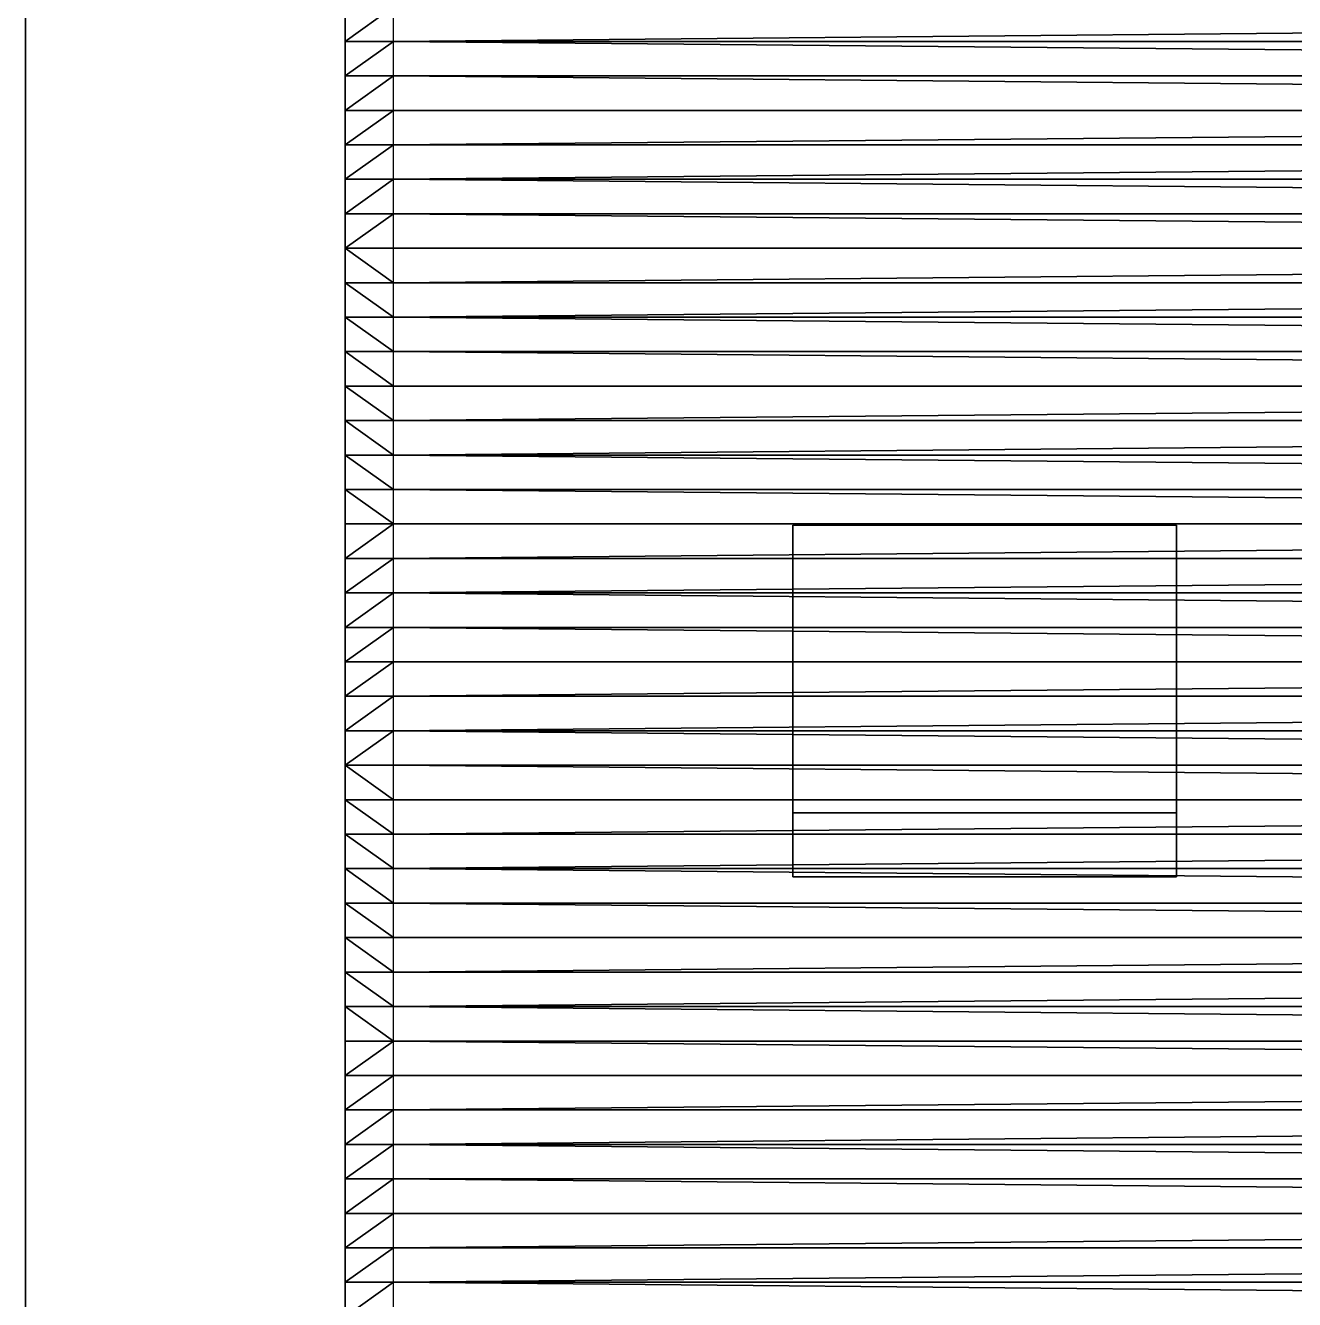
# Model space of a CAD drawing. Extents: x -50 to 50, y -156 to 3.
# Drawn here: x -35 to -15.15, y -76.89 to -56.96 of the extents above; entities that cross this region are included whole.
import ezdxf

# ---------------------------------------------------------------- set-up
doc = ezdxf.new("R2010")
doc.units = 0
doc.linetypes.add('SOLIDLINE', pattern=[0])
for name, color, linetype in [('chairs__2', 14, 'SOLIDLINE'), ('hull__2', 14, 'SOLIDLINE'), ('kattoelementti1_polysurface5_po', 250, 'SOLIDLINE'), ('polysurface8_polysurface11__2', 14, 'SOLIDLINE'), ('reduce_kattoelementti1_polysurf', 250, 'SOLIDLINE')]:
    doc.layers.add(name, color=color, linetype=linetype)

msp = doc.modelspace()

# ---------------------------------------------------------------- linework, layer by layer
at = {"layer": 'chairs__2', "color": 14}
for points in [[(-23, -69.2744, 6), (-17, -69.2744, 6), (-17, -64.7744, 6), (-23, -64.7744, 6)], [(-23, -64.7744, 6), (-17, -64.7744, 6), (-17, -64.7744), (-23, -64.7744)], [(-23, -64.7744), (-17, -64.7744), (-17, -69.2744), (-23, -69.2744)], [(-23, -64.7744), (-23, -69.2744), (-23, -69.2744, 6), (-23, -64.7744, 6)], [(-17, -69.2744), (-17, -64.7744), (-17, -64.7744, 6), (-17, -69.2744, 6)], [(-23, -70.2744, 13), (-17, -70.2744, 13), (-17, -69.2744, 13), (-23, -69.2744, 13)], [(-23, -69.2744), (-17, -69.2744), (-17, -70.2744), (-23, -70.2744)], [(-23, -69.2744), (-23, -70.2744), (-23, -70.2744, 6), (-23, -69.2744, 6)], [(-17, -69.2744, 6), (-23, -69.2744, 6), (-23, -69.2744, 13), (-17, -69.2744, 13)], [(-23, -69.2744, 6), (-23, -70.2744, 6), (-23, -70.2744, 13), (-23, -69.2744, 13)], [(-17, -70.2744), (-17, -69.2744), (-17, -69.2744, 6), (-17, -70.2744, 6)], [(-17, -70.2744, 6), (-17, -69.2744, 6), (-17, -69.2744, 13), (-17, -70.2744, 13)], [(-23, -70.2744), (-17, -70.2744), (-17, -70.2744, 6), (-23, -70.2744, 6)], [(-23, -70.2744, 6), (-17, -70.2744, 6), (-17, -70.2744, 13), (-23, -70.2744, 13)]]:
    msp.add_3dface(points, dxfattribs=at)
at = {"layer": 'hull__2', "color": 14}
for points in [[(-30, -144, 40), (-30, -6, 40), (-35, 0, 40), (-35, -150, 40)], [(35, 0), (35, -150), (-35, -150), (-35, 0)], [(-35, -150), (-35, -69.3826, 4.62588), (-35, -14.1605, 4.62588), (-35, 0)], [(-35, -69.3826, 36), (-35, -150, 40), (-35, 0, 40), (-35, -14.1605, 36)], [(-35, -150), (-35, -150, 40), (-35, -69.3826, 36), (-35, -69.3826, 4.62588)]]:
    msp.add_3dface(points, dxfattribs=at)
at = {"layer": 'kattoelementti1_polysurface5_po', "color": 250}
for points in [[(-29.2422, -56.6719, 40.7035), (-30, -57.2109, 40), (-29.2422, -57.2109, 40.8828)], [(-29.2422, -56.6719, 40.7035), (-30, -56.6719, 40), (-30, -57.2109, 40)], [(-29.2422, -57.2109, 40.8828), (-30, -57.75, 40), (-29.2422, -57.75, 41.26)], [(-30, -57.2109, 40), (-30, -57.75, 40), (-29.2422, -57.2109, 40.8828)], [(-29.2422, -57.75, 41.26), (-30, -58.2891, 40), (-29.2422, -58.2891, 41.7716)], [(-29.2422, -57.75, 41.26), (-30, -57.75, 40), (-30, -58.2891, 40)], [(-29.2422, -58.2891, 41.7716), (-30, -58.8281, 40), (-29.2422, -58.8281, 42.3321)], [(-30, -58.8281, 40), (-29.2422, -58.2891, 41.7716), (-30, -58.2891, 40)], [(-29.2422, -58.8281, 42.3321), (-30, -59.3672, 40), (-29.2422, -59.3672, 42.8475)], [(-29.2422, -58.8281, 42.3321), (-30, -58.8281, 40), (-30, -59.3672, 40)], [(-29.2422, -59.3672, 42.8475), (-30, -59.9063, 40), (-29.2422, -59.9063, 43.2314)], [(-30, -59.3672, 40), (-30, -59.9063, 40), (-29.2422, -59.3672, 42.8475)], [(-29.2422, -59.9063, 43.2314), (-30, -60.4453, 40), (-29.2422, -60.4453, 43.4195)], [(-29.2422, -59.9063, 43.2314), (-30, -59.9063, 40), (-30, -60.4453, 40)], [(-30, -60.4453, 40), (-29.2422, -60.9844, 43.3802), (-29.2422, -60.4453, 43.4195)], [(-30, -60.9844, 40), (-29.2422, -60.9844, 43.3802), (-30, -60.4453, 40)], [(-30, -60.9844, 40), (-29.2422, -61.5234, 43.1202), (-29.2422, -60.9844, 43.3802)], [(-30, -60.9844, 40), (-30, -61.5234, 40), (-29.2422, -61.5234, 43.1202)], [(-30, -61.5234, 40), (-29.2422, -62.0625, 42.683), (-29.2422, -61.5234, 43.1202)], [(-30, -61.5234, 40), (-30, -62.0625, 40), (-29.2422, -62.0625, 42.683)], [(-30, -62.0625, 40), (-29.2422, -62.6016, 42.1419), (-29.2422, -62.0625, 42.683)], [(-29.2422, -62.6016, 42.1419), (-30, -62.0625, 40), (-30, -62.6016, 40)], [(-30, -62.6016, 40), (-29.2422, -63.1406, 41.5876), (-29.2422, -62.6016, 42.1419)], [(-30, -63.1406, 40), (-29.2422, -63.1406, 41.5876), (-30, -62.6016, 40)], [(-30, -63.1406, 40), (-29.2422, -63.6797, 41.1129), (-29.2422, -63.1406, 41.5876)], [(-30, -63.1406, 40), (-30, -63.6797, 40), (-29.2422, -63.6797, 41.1129)], [(-30, -63.6797, 40), (-29.2422, -64.2188, 40.7974), (-29.2422, -63.6797, 41.1129)], [(-30, -63.6797, 40), (-30, -64.2188, 40), (-29.2422, -64.2188, 40.7974)], [(-30, -64.2188, 40), (-29.2422, -64.7578, 40.694), (-29.2422, -64.2188, 40.7974)], [(-29.2422, -64.7578, 40.694), (-30, -64.2188, 40), (-30, -64.7578, 40)], [(-29.2422, -64.7578, 40.694), (-30, -65.2969, 40), (-29.2422, -65.2969, 40.82)], [(-30, -65.2969, 40), (-29.2422, -64.7578, 40.694), (-30, -64.7578, 40)], [(-29.2422, -65.2969, 40.82), (-30, -65.8359, 40), (-29.2422, -65.8359, 41.1543)], [(-29.2422, -65.2969, 40.82), (-30, -65.2969, 40), (-30, -65.8359, 40)], [(-29.2422, -65.8359, 41.1543), (-30, -66.375, 40), (-29.2422, -66.375, 41.6409)], [(-30, -65.8359, 40), (-30, -66.375, 40), (-29.2422, -65.8359, 41.1543)], [(-29.2422, -66.375, 41.6409), (-30, -66.9141, 40), (-29.2422, -66.9141, 42.1982)], [(-29.2422, -66.375, 41.6409), (-30, -66.375, 40), (-30, -66.9141, 40)], [(-29.2422, -66.9141, 42.1982), (-30, -67.4531, 40), (-29.2422, -67.4531, 42.7328)], [(-30, -67.4531, 40), (-29.2422, -66.9141, 42.1982), (-30, -66.9141, 40)], [(-29.2422, -67.4531, 42.7328), (-30, -67.9922, 40), (-29.2422, -67.9922, 43.1552)], [(-29.2422, -67.4531, 42.7328), (-30, -67.4531, 40), (-30, -67.9922, 40)], [(-29.2422, -67.9922, 43.1552), (-30, -68.5313, 40), (-29.2422, -68.5313, 43.3945)], [(-30, -67.9922, 40), (-30, -68.5313, 40), (-29.2422, -67.9922, 43.1552)], [(-29.2422, -69.0703, 43.4107), (-30, -68.5313, 40), (-30, -69.0703, 40)], [(-29.2422, -69.0703, 43.4107), (-29.2422, -68.5313, 43.3945), (-30, -68.5313, 40)], [(-30, -69.0703, 40), (-29.2422, -69.6094, 43.201), (-29.2422, -69.0703, 43.4107)], [(-30, -69.6094, 40), (-29.2422, -69.6094, 43.201), (-30, -69.0703, 40)], [(-30, -69.6094, 40), (-29.2422, -70.1484, 42.8006), (-29.2422, -69.6094, 43.201)], [(-30, -69.6094, 40), (-30, -70.1484, 40), (-29.2422, -70.1484, 42.8006)], [(-30, -70.1484, 40), (-29.2422, -70.6875, 42.2766), (-29.2422, -70.1484, 42.8006)], [(-30, -70.1484, 40), (-30, -70.6875, 40), (-29.2422, -70.6875, 42.2766)], [(-30, -70.6875, 40), (-29.2422, -71.2266, 41.7167), (-29.2422, -70.6875, 42.2766)], [(-29.2422, -71.2266, 41.7167), (-30, -70.6875, 40), (-30, -71.2266, 40)], [(-30, -71.2266, 40), (-29.2422, -71.7656, 41.2149), (-29.2422, -71.2266, 41.7167)], [(-30, -71.7656, 40), (-29.2422, -71.7656, 41.2149), (-30, -71.2266, 40)], [(-30, -71.7656, 40), (-29.2422, -72.3047, 40.8552), (-29.2422, -71.7656, 41.2149)], [(-30, -71.7656, 40), (-30, -72.3047, 40), (-29.2422, -72.3047, 40.8552)], [(-30, -72.3047, 40), (-29.2422, -72.8438, 40.6979), (-29.2422, -72.3047, 40.8552)], [(-30, -72.3047, 40), (-30, -72.8438, 40), (-29.2422, -72.8438, 40.6979)], [(-29.2422, -72.8438, 40.6979), (-30, -73.3828, 40), (-29.2422, -73.3828, 40.7694)], [(-29.2422, -72.8438, 40.6979), (-30, -72.8438, 40), (-30, -73.3828, 40)], [(-29.2422, -73.3828, 40.7694), (-30, -73.9219, 40), (-29.2422, -73.9219, 41.0576)], [(-30, -73.9219, 40), (-29.2422, -73.3828, 40.7694), (-30, -73.3828, 40)], [(-29.2422, -73.9219, 41.0576), (-30, -74.4609, 40), (-29.2422, -74.4609, 41.5143)], [(-29.2422, -73.9219, 41.0576), (-30, -73.9219, 40), (-30, -74.4609, 40)], [(-29.2422, -74.4609, 41.5143), (-30, -75, 40), (-29.2422, -75, 42.0629)], [(-30, -74.4609, 40), (-30, -75, 40), (-29.2422, -74.4609, 41.5143)], [(-29.2422, -75, 42.0629), (-30, -75.5391, 40), (-29.2422, -75.5391, 42.6116)], [(-29.2422, -75, 42.0629), (-30, -75, 40), (-30, -75.5391, 40)], [(-29.2422, -75.5391, 42.6116), (-30, -76.0781, 40), (-29.2422, -76.0781, 43.0683)], [(-30, -76.0781, 40), (-29.2422, -75.5391, 42.6116), (-30, -75.5391, 40)], [(-29.2422, -76.0781, 43.0683), (-30, -76.6172, 40), (-29.2422, -76.6172, 43.3565)], [(-29.2422, -76.0781, 43.0683), (-30, -76.0781, 40), (-30, -76.6172, 40)], [(-29.2422, -76.6172, 43.3565), (-30, -77.1563, 40), (-29.2422, -77.1563, 43.428)], [(-30, -76.6172, 40), (-30, -77.1563, 40), (-29.2422, -76.6172, 43.3565)]]:
    msp.add_3dface(points, dxfattribs=at)
at = {"layer": 'polysurface8_polysurface11__2', "color": 14}
for points in [[(-35, -14.1605, 36), (-35, -41.7716, 35.3129), (-35, -69.3825, 36)], [(-35, -41.7716, 5.31294), (-35, -14.1605, 4.62594), (-35, -69.3825, 4.62594)], [(-35, -69.3825, 36), (-35, -41.7716, 35.3129), (-35, -43.6404, 35.1947)], [(-35, -41.7716, 5.31294), (-35, -69.3825, 4.62594), (-35, -43.6404, 5.43122)], [(-35, -69.3825, 36), (-35, -43.6404, 35.1947), (-35, -45.4798, 34.8417)], [(-35, -43.6404, 5.43122), (-35, -69.3825, 4.62594), (-35, -45.4798, 5.7842)], [(-35, -69.3825, 36), (-35, -45.4798, 34.8417), (-35, -47.2607, 34.2596)], [(-35, -45.4798, 5.7842), (-35, -69.3825, 4.62594), (-35, -47.2607, 6.3663)], [(-35, -69.3825, 36), (-35, -47.2607, 34.2596), (-35, -48.9551, 33.4575)], [(-35, -47.2607, 6.3663), (-35, -69.3825, 4.62594), (-35, -48.9551, 7.16834)], [(-35, -50.5361, 32.4482), (-35, -69.3825, 36), (-35, -48.9551, 33.4575)], [(-35, -48.9551, 7.16834), (-35, -69.3825, 4.62594), (-35, -50.5361, 8.17769)], [(-35, -51.979, 31.2475), (-35, -69.3825, 36), (-35, -50.5361, 32.4482)], [(-35, -50.5361, 8.17769), (-35, -69.3825, 4.62594), (-35, -51.979, 9.37842)], [(-35, -53.2608, 29.8743), (-35, -69.3825, 36), (-35, -51.979, 31.2475)], [(-35, -51.979, 9.37842), (-35, -69.3825, 4.62594), (-35, -53.2608, 10.7516)], [(-35, -54.3615, 28.3503), (-35, -69.3825, 36), (-35, -53.2608, 29.8743)], [(-35, -53.2608, 10.7516), (-35, -69.3825, 4.62594), (-35, -54.3615, 12.2755)], [(-35, -54.3615, 28.3503), (-35, -69.3825, 4.62594), (-35, -69.3825, 36)], [(-35, -55.2636, 26.6996), (-35, -69.3825, 4.62594), (-35, -54.3615, 28.3503)], [(-35, -54.3615, 12.2755), (-35, -69.3825, 4.62594), (-35, -55.2636, 13.9263)], [(-35, -55.9529, 24.9482), (-35, -69.3825, 4.62594), (-35, -55.2636, 26.6996)], [(-35, -55.2636, 13.9263), (-35, -69.3825, 4.62594), (-35, -55.9529, 15.6777)], [(-35, -56.4186, 23.1237), (-35, -69.3825, 4.62594), (-35, -55.9529, 24.9482)], [(-35, -55.9529, 15.6777), (-35, -69.3825, 4.62594), (-35, -56.4186, 17.5022)], [(-35, -56.6533, 21.2548), (-35, -69.3825, 4.62594), (-35, -56.4186, 23.1237)], [(-35, -56.4186, 17.5022), (-35, -69.3825, 4.62594), (-35, -56.6533, 19.3711)], [(-35, -56.6533, 19.3711), (-35, -69.3825, 4.62594), (-35, -56.6533, 21.2548)]]:
    msp.add_3dface(points, dxfattribs=at)
at = {"layer": 'reduce_kattoelementti1_polysurf', "color": 250}
for points in [[(29.2422, -57.2109, 40.8828), (-29.2422, -57.2109, 40.8828), (29.2422, -56.6719, 40.7035)], [(-29.2422, -57.2109, 40.8828), (-29.2422, -56.6719, 40.7035), (29.2422, -56.6719, 40.7035)], [(29.2422, -57.2109, 40.8828), (29.2422, -57.75, 41.26), (-29.2422, -57.2109, 40.8828)], [(29.2422, -57.75, 41.26), (-29.2422, -57.75, 41.26), (-29.2422, -57.2109, 40.8828)], [(-29.2422, -58.2891, 41.7716), (-29.2422, -57.75, 41.26), (29.2422, -58.2891, 41.7716)], [(-29.2422, -57.75, 41.26), (29.2422, -57.75, 41.26), (29.2422, -58.2891, 41.7716)], [(-29.2422, -58.2891, 41.7716), (29.2422, -58.2891, 41.7716), (-29.2422, -58.8281, 42.3321)], [(29.2422, -58.2891, 41.7716), (29.2422, -58.8281, 42.3321), (-29.2422, -58.8281, 42.3321)], [(29.2422, -59.3672, 42.8475), (-29.2422, -59.3672, 42.8475), (29.2422, -58.8281, 42.3321)], [(-29.2422, -59.3672, 42.8475), (-29.2422, -58.8281, 42.3321), (29.2422, -58.8281, 42.3321)], [(29.2422, -59.3672, 42.8475), (29.2422, -59.9063, 43.2314), (-29.2422, -59.3672, 42.8475)], [(29.2422, -59.9063, 43.2314), (-29.2422, -59.9063, 43.2314), (-29.2422, -59.3672, 42.8475)], [(-29.2422, -60.4453, 43.4195), (-29.2422, -59.9063, 43.2314), (29.2422, -60.4453, 43.4195)], [(-29.2422, -59.9063, 43.2314), (29.2422, -59.9063, 43.2314), (29.2422, -60.4453, 43.4195)], [(-29.2422, -60.4453, 43.4195), (29.2422, -60.4453, 43.4195), (-29.2422, -60.9844, 43.3802)], [(29.2422, -60.4453, 43.4195), (29.2422, -60.9844, 43.3802), (-29.2422, -60.9844, 43.3802)], [(29.2422, -61.5234, 43.1202), (-29.2422, -61.5234, 43.1202), (29.2422, -60.9844, 43.3802)], [(-29.2422, -61.5234, 43.1202), (-29.2422, -60.9844, 43.3802), (29.2422, -60.9844, 43.3802)], [(29.2422, -61.5234, 43.1202), (29.2422, -62.0625, 42.683), (-29.2422, -61.5234, 43.1202)], [(29.2422, -62.0625, 42.683), (-29.2422, -62.0625, 42.683), (-29.2422, -61.5234, 43.1202)], [(-29.2422, -62.6016, 42.1419), (-29.2422, -62.0625, 42.683), (29.2422, -62.6016, 42.1419)], [(-29.2422, -62.0625, 42.683), (29.2422, -62.0625, 42.683), (29.2422, -62.6016, 42.1419)], [(-29.2422, -62.6016, 42.1419), (29.2422, -62.6016, 42.1419), (-29.2422, -63.1406, 41.5876)], [(29.2422, -62.6016, 42.1419), (29.2422, -63.1406, 41.5876), (-29.2422, -63.1406, 41.5876)], [(29.2422, -63.6797, 41.1129), (-29.2422, -63.6797, 41.1129), (29.2422, -63.1406, 41.5876)], [(-29.2422, -63.6797, 41.1129), (-29.2422, -63.1406, 41.5876), (29.2422, -63.1406, 41.5876)], [(29.2422, -63.6797, 41.1129), (29.2422, -64.2188, 40.7974), (-29.2422, -63.6797, 41.1129)], [(29.2422, -64.2188, 40.7974), (-29.2422, -64.2188, 40.7974), (-29.2422, -63.6797, 41.1129)], [(-29.2422, -64.7578, 40.694), (-29.2422, -64.2188, 40.7974), (29.2422, -64.7578, 40.694)], [(-29.2422, -64.2188, 40.7974), (29.2422, -64.2188, 40.7974), (29.2422, -64.7578, 40.694)], [(-29.2422, -64.7578, 40.694), (29.2422, -64.7578, 40.694), (-29.2422, -65.2969, 40.82)], [(29.2422, -64.7578, 40.694), (29.2422, -65.2969, 40.82), (-29.2422, -65.2969, 40.82)], [(29.2422, -65.8359, 41.1543), (-29.2422, -65.8359, 41.1543), (29.2422, -65.2969, 40.82)], [(-29.2422, -65.8359, 41.1543), (-29.2422, -65.2969, 40.82), (29.2422, -65.2969, 40.82)], [(29.2422, -65.8359, 41.1543), (29.2422, -66.375, 41.6409), (-29.2422, -65.8359, 41.1543)], [(29.2422, -66.375, 41.6409), (-29.2422, -66.375, 41.6409), (-29.2422, -65.8359, 41.1543)], [(-29.2422, -66.9141, 42.1982), (-29.2422, -66.375, 41.6409), (29.2422, -66.9141, 42.1982)], [(-29.2422, -66.375, 41.6409), (29.2422, -66.375, 41.6409), (29.2422, -66.9141, 42.1982)], [(-29.2422, -66.9141, 42.1982), (29.2422, -66.9141, 42.1982), (-29.2422, -67.4531, 42.7328)], [(29.2422, -66.9141, 42.1982), (29.2422, -67.4531, 42.7328), (-29.2422, -67.4531, 42.7328)], [(29.2422, -67.9922, 43.1552), (-29.2422, -67.9922, 43.1552), (29.2422, -67.4531, 42.7328)], [(-29.2422, -67.9922, 43.1552), (-29.2422, -67.4531, 42.7328), (29.2422, -67.4531, 42.7328)], [(29.2422, -67.9922, 43.1552), (29.2422, -68.5313, 43.3945), (-29.2422, -67.9922, 43.1552)], [(29.2422, -68.5313, 43.3945), (-29.2422, -68.5313, 43.3945), (-29.2422, -67.9922, 43.1552)], [(-29.2422, -69.0703, 43.4107), (-29.2422, -68.5313, 43.3945), (29.2422, -69.0703, 43.4107)], [(-29.2422, -68.5313, 43.3945), (29.2422, -68.5313, 43.3945), (29.2422, -69.0703, 43.4107)], [(-29.2422, -69.0703, 43.4107), (29.2422, -69.0703, 43.4107), (-29.2422, -69.6094, 43.201)], [(29.2422, -69.0703, 43.4107), (29.2422, -69.6094, 43.201), (-29.2422, -69.6094, 43.201)], [(29.2422, -70.1484, 42.8006), (-29.2422, -70.1484, 42.8006), (29.2422, -69.6094, 43.201)], [(-29.2422, -70.1484, 42.8006), (-29.2422, -69.6094, 43.201), (29.2422, -69.6094, 43.201)], [(29.2422, -70.1484, 42.8006), (29.2422, -70.6875, 42.2766), (-29.2422, -70.1484, 42.8006)], [(29.2422, -70.6875, 42.2766), (-29.2422, -70.6875, 42.2766), (-29.2422, -70.1484, 42.8006)], [(-29.2422, -71.2266, 41.7167), (-29.2422, -70.6875, 42.2766), (29.2422, -71.2266, 41.7167)], [(-29.2422, -70.6875, 42.2766), (29.2422, -70.6875, 42.2766), (29.2422, -71.2266, 41.7167)], [(-29.2422, -71.2266, 41.7167), (29.2422, -71.2266, 41.7167), (-29.2422, -71.7656, 41.2149)], [(29.2422, -71.2266, 41.7167), (29.2422, -71.7656, 41.2149), (-29.2422, -71.7656, 41.2149)], [(29.2422, -72.3047, 40.8552), (-29.2422, -72.3047, 40.8552), (29.2422, -71.7656, 41.2149)], [(-29.2422, -72.3047, 40.8552), (-29.2422, -71.7656, 41.2149), (29.2422, -71.7656, 41.2149)], [(29.2422, -72.3047, 40.8552), (29.2422, -72.8438, 40.6979), (-29.2422, -72.3047, 40.8552)], [(29.2422, -72.8438, 40.6979), (-29.2422, -72.8438, 40.6979), (-29.2422, -72.3047, 40.8552)], [(-29.2422, -73.3828, 40.7694), (-29.2422, -72.8438, 40.6979), (29.2422, -73.3828, 40.7694)], [(-29.2422, -72.8438, 40.6979), (29.2422, -72.8438, 40.6979), (29.2422, -73.3828, 40.7694)], [(-29.2422, -73.3828, 40.7694), (29.2422, -73.3828, 40.7694), (-29.2422, -73.9219, 41.0576)], [(29.2422, -73.3828, 40.7694), (29.2422, -73.9219, 41.0576), (-29.2422, -73.9219, 41.0576)], [(29.2422, -74.4609, 41.5143), (-29.2422, -74.4609, 41.5143), (29.2422, -73.9219, 41.0576)], [(-29.2422, -74.4609, 41.5143), (-29.2422, -73.9219, 41.0576), (29.2422, -73.9219, 41.0576)], [(29.2422, -74.4609, 41.5143), (29.2422, -75, 42.0629), (-29.2422, -74.4609, 41.5143)], [(29.2422, -75, 42.0629), (-29.2422, -75, 42.0629), (-29.2422, -74.4609, 41.5143)], [(-29.2422, -75.5391, 42.6116), (-29.2422, -75, 42.0629), (29.2422, -75.5391, 42.6116)], [(-29.2422, -75, 42.0629), (29.2422, -75, 42.0629), (29.2422, -75.5391, 42.6116)], [(-29.2422, -75.5391, 42.6116), (29.2422, -75.5391, 42.6116), (-29.2422, -76.0781, 43.0683)], [(29.2422, -75.5391, 42.6116), (29.2422, -76.0781, 43.0683), (-29.2422, -76.0781, 43.0683)], [(29.2422, -76.6172, 43.3565), (-29.2422, -76.6172, 43.3565), (29.2422, -76.0781, 43.0683)], [(-29.2422, -76.6172, 43.3565), (-29.2422, -76.0781, 43.0683), (29.2422, -76.0781, 43.0683)], [(29.2422, -76.6172, 43.3565), (29.2422, -77.1563, 43.428), (-29.2422, -76.6172, 43.3565)], [(29.2422, -77.1563, 43.428), (-29.2422, -77.1563, 43.428), (-29.2422, -76.6172, 43.3565)]]:
    msp.add_3dface(points, dxfattribs=at)

doc.saveas('drawing.dxf')
